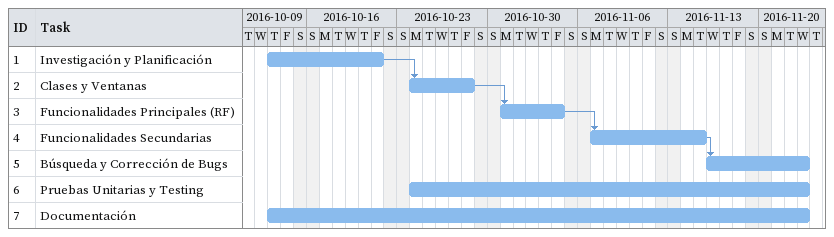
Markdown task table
| ID | Task | Start | Finish | Predecessors |
|---|---|---|---|---|
| 1 | Investigación y Planificación | 2016-10-13 | 2016-10-21 |  |
| 2 | Clases y Ventanas | 2016-10-24 | 2016-10-28 | 1 |
| 3 | Funcionalidades Principales (RF) | 2016-10-31 | 2016-11-04 | 2 |
| 4 | Funcionalidades Secundarias | 2016-11-07 | 2016-11-15 | 3 |
| 5 | Búsqueda y Corrección de Bugs | 2016-11-16 | 2016-11-23 | 4 |
| 6 | Pruebas Unitarias y Testing | 2016-10-24 | 2016-11-23 |  |
| 7 | Documentación | 2016-10-13 | 2016-11-23 |  |
